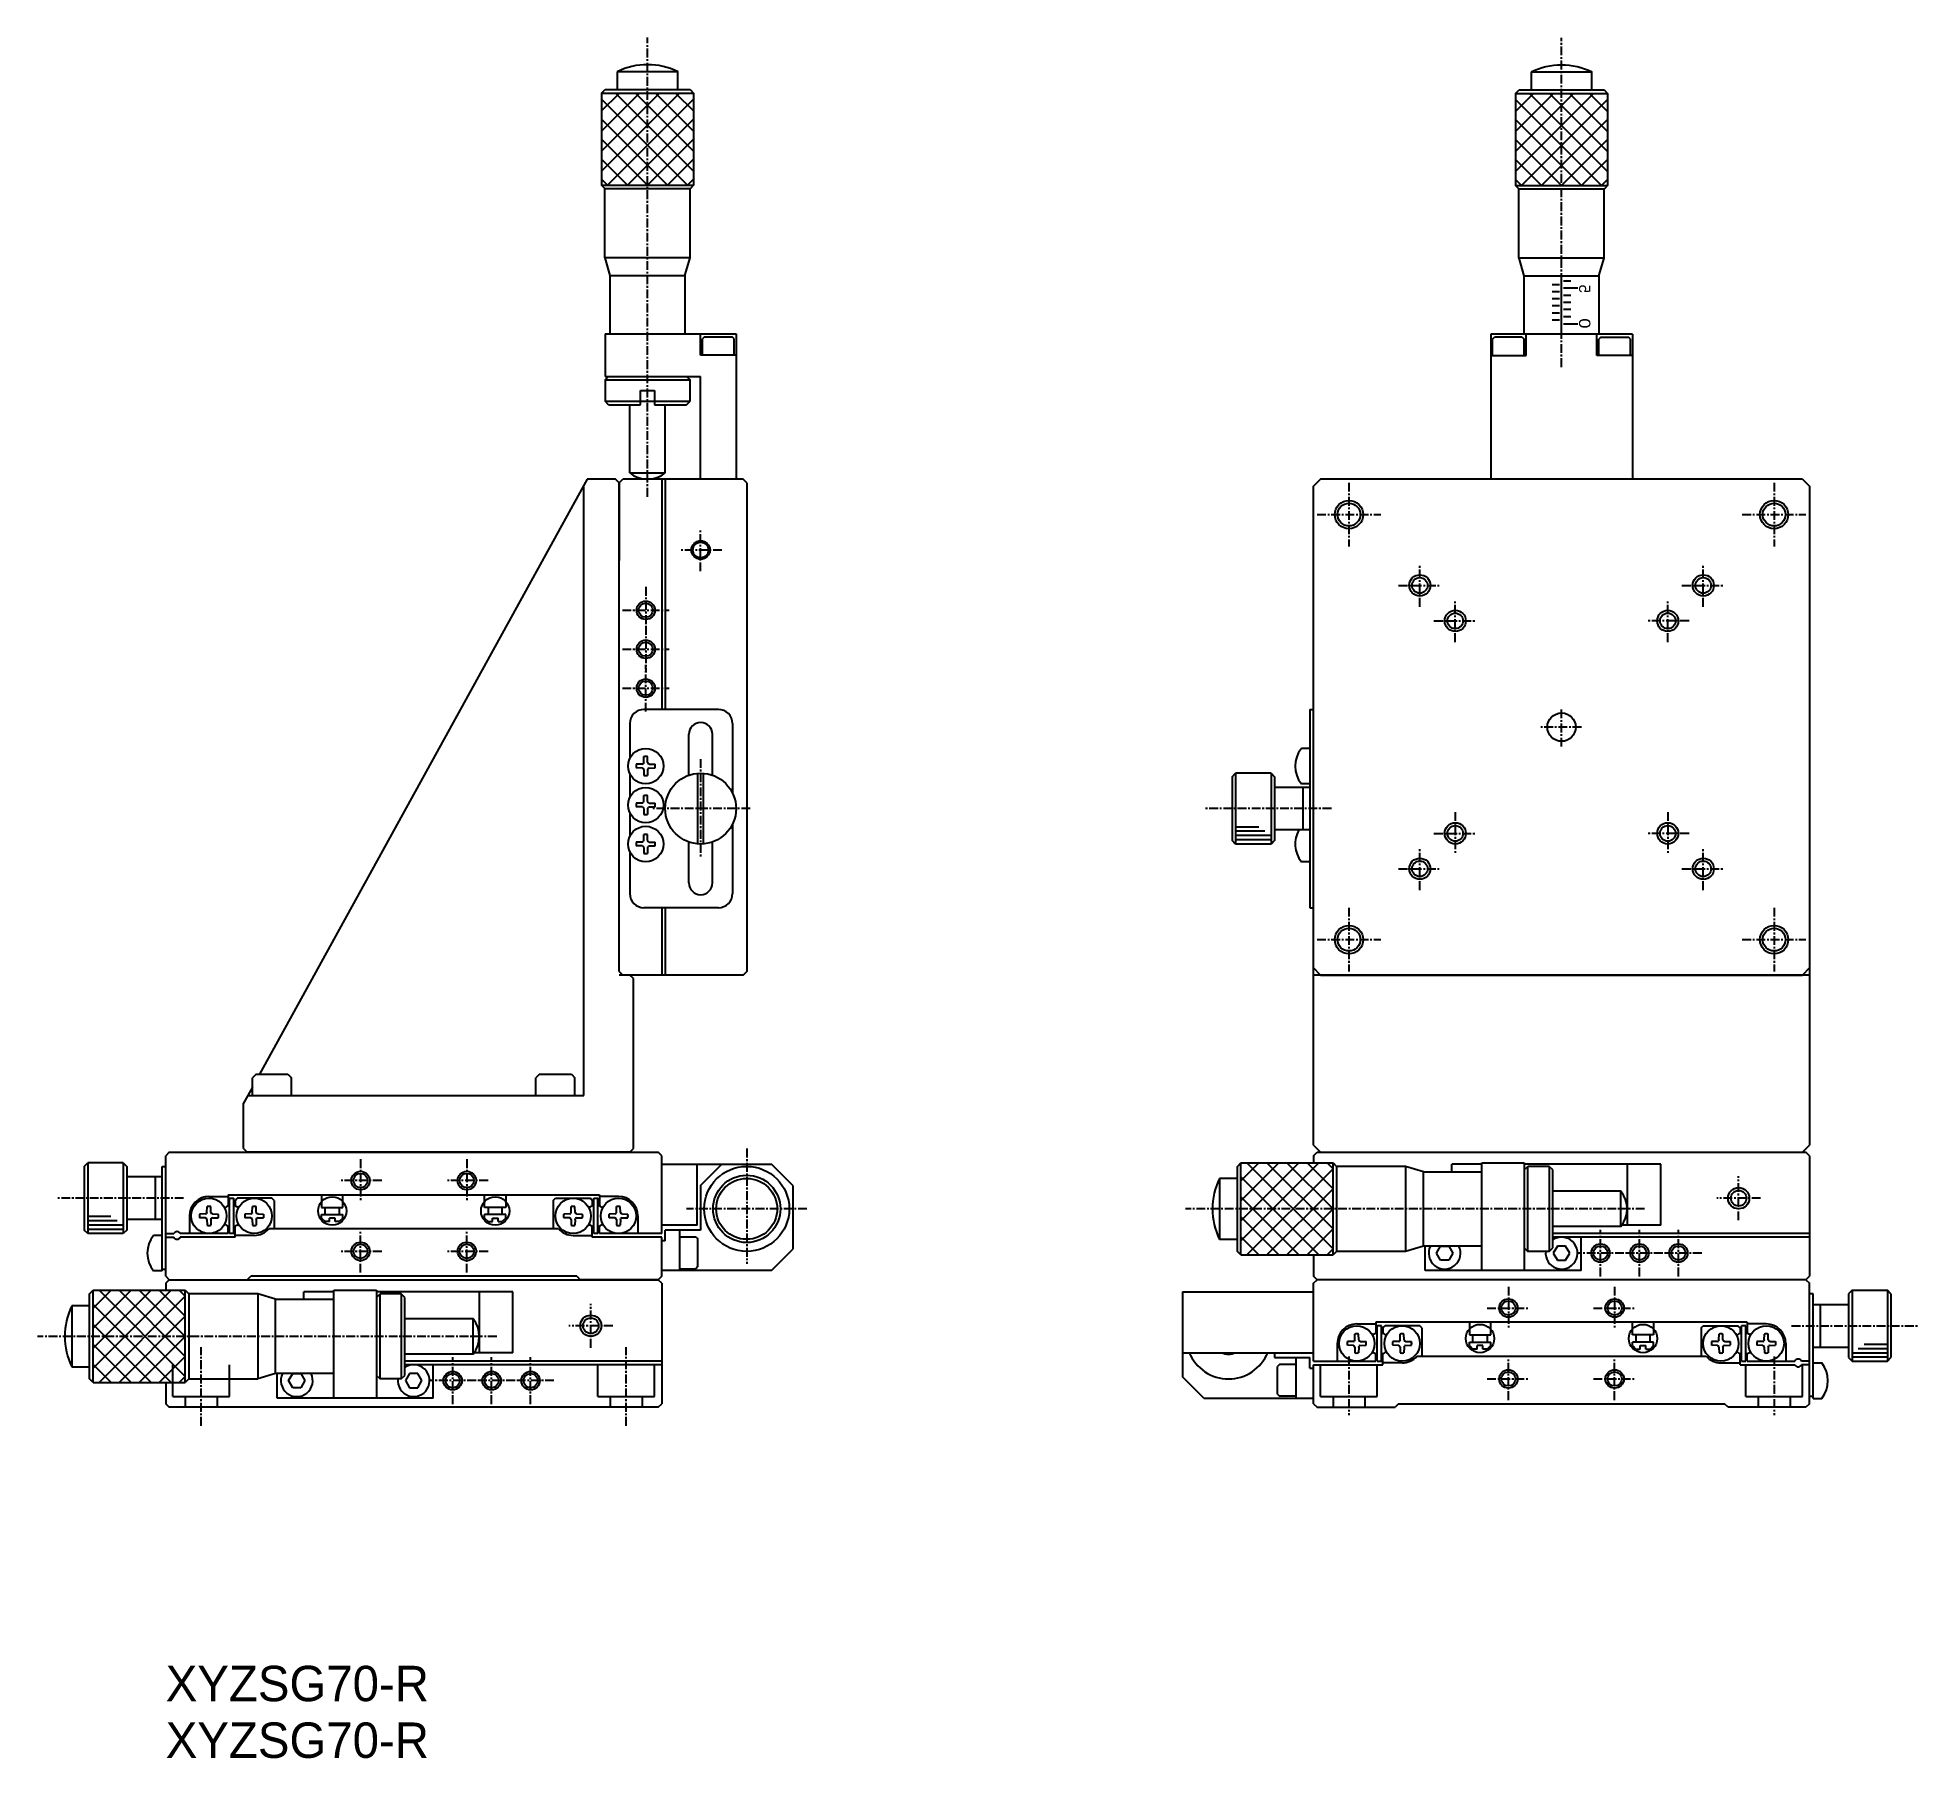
# Model space of a CAD drawing. Extents: x -56 to 209, y 33 to 276.
import ezdxf

# ---------------------------------------------------------------- set-up
doc = ezdxf.new("R2010")
doc.units = 0
doc.linetypes.add('CENTER', pattern=[2, 1.25, -0.25, 0.25, -0.25])
doc.layers.get('0').update_dxf_attribs({"linetype": 'CONTINUOUS'})
doc.layers.add('CENTER', color=1, linetype='CENTER')

msp = doc.modelspace()

# ---------------------------------------------------------------- linework, layer by layer
at = {"color": 7, "linetype": 'CONTINUOUS'}
for p, q in [((25.74, 271.38), (25.74, 268.88)), ((34.34, 268.88), (34.34, 271.38)), ((154.74, 271.33), (154.74, 268.83)), ((163.34, 268.83), (163.34, 271.33)), ((23.54, 268.38), (24.04, 268.88)), ((23.54, 268.38), (23.54, 255.38)), ((24.04, 268.88), (36.04, 268.88)), ((36.04, 268.88), (36.54, 268.38)), ((36.54, 268.38), (36.54, 255.38)), ((152.54, 268.33), (153.04, 268.83)), ((152.54, 268.33), (152.54, 255.33)), ((153.04, 268.83), (165.04, 268.83)), ((165.04, 268.83), (165.54, 268.33)), ((165.54, 268.33), (165.54, 255.33)), ((24.04, 254.88), (23.54, 255.38)), ((24, 245.13), (24, 254.88)), ((36.04, 254.88), (24.04, 254.88)), ((36.54, 255.38), (36.04, 254.88)), ((36.04, 245.13), (36.04, 254.88)), ((153.04, 254.83), (152.54, 255.33)), ((153, 245.08), (153, 254.83)), ((165.04, 254.83), (153.04, 254.83)), ((165.54, 255.33), (165.04, 254.83)), ((165.04, 245.08), (165.04, 254.83)), ((24.79, 242.63), (24.04, 245.13)), ((36.04, 245.13), (24.04, 245.13)), ((35.29, 242.63), (36.04, 245.13)), ((153.79, 242.58), (153.04, 245.08)), ((165.04, 245.08), (153.04, 245.08)), ((164.29, 242.58), (165.04, 245.08)), ((24.79, 234.38), (24.79, 242.63)), ((24.79, 242.63), (35.29, 242.63)), ((35.29, 242.63), (35.29, 234.38)), ((153.79, 234.33), (153.79, 242.58)), ((153.79, 242.58), (164.29, 242.58)), ((164.29, 242.58), (164.29, 234.33)), ((24.04, 234.38), (42.54, 234.38)), ((24.04, 234.38), (24.04, 228.38)), ((37.54, 231.38), (37.54, 234.38)), ((38.09, 233.98), (37.79, 233.68)), ((37.79, 231.38), (37.79, 233.68)), ((38.09, 233.98), (41.99, 233.98)), ((42.29, 233.68), (41.99, 233.98)), ((42.29, 231.38), (42.29, 233.68)), ((42.54, 234.38), (42.54, 213.88)), ((149.04, 234.33), (149.04, 213.83)), ((169.04, 234.33), (149.04, 234.33)), ((149.29, 233.63), (149.59, 233.93)), ((149.29, 231.33), (149.29, 233.63)), ((153.49, 233.93), (149.59, 233.93)), ((153.49, 233.93), (153.79, 233.63)), ((153.79, 231.33), (153.79, 233.63)), ((154.04, 231.33), (154.04, 234.33)), ((164.04, 231.33), (164.04, 234.33)), ((164.59, 233.93), (164.29, 233.63)), ((164.29, 231.33), (164.29, 233.63)), ((164.59, 233.93), (168.49, 233.93)), ((168.79, 233.63), (168.49, 233.93)), ((168.79, 231.33), (168.79, 233.63)), ((169.04, 234.33), (169.04, 213.83)), ((42.54, 231.38), (37.54, 231.38)), ((149.04, 231.33), (154.04, 231.33)), ((169.04, 231.33), (164.04, 231.33)), ((24.04, 228.38), (37.54, 228.38)), ((24.04, 227.88), (24.54, 228.38)), ((35.54, 228.38), (36.04, 227.88)), ((37.54, 213.88), (37.54, 228.38)), ((24.04, 227.88), (24.04, 224.88)), ((29.04, 226.38), (31.04, 226.38)), ((29.04, 224.38), (29.04, 226.38)), ((31.04, 226.38), (31.04, 224.38)), ((36.04, 224.88), (36.04, 227.88)), ((24.54, 224.38), (24.04, 224.88)), ((24.54, 224.38), (29.04, 224.38)), ((27.54, 214.76), (27.54, 224.38)), ((29.04, 224.88), (31.04, 224.88)), ((31.04, 224.38), (35.54, 224.38)), ((32.54, 214.76), (32.54, 224.38)), ((35.54, 224.38), (36.04, 224.88)), ((21.54, 213.88), (-24.71, 129.88)), ((21.04, 126.88), (21.04, 212.79)), ((25.54, 213.88), (21.54, 213.88)), ((26.04, 213.38), (25.54, 213.88)), ((26.04, 213.38), (26.54, 213.88)), ((26.04, 213.38), (26.54, 213.88)), ((26.04, 144.38), (26.04, 213.38)), ((26.04, 213.38), (26.04, 202.38)), ((43.54, 213.88), (26.54, 213.88)), ((32.04, 213.88), (32.04, 181.38)), ((32.54, 213.88), (32.54, 181.38)), ((44.04, 213.38), (43.54, 213.88)), ((44.04, 213.38), (44.04, 144.38)), ((125.04, 213.88), (124.04, 212.88)), ((124.04, 212.88), (125.04, 213.88)), ((124.04, 119.88), (124.04, 212.88)), ((193.04, 213.88), (125.04, 213.88)), ((193.04, 213.88), (125.04, 213.88)), ((193.04, 213.88), (194.04, 212.88)), ((193.04, 213.88), (194.04, 212.88)), ((194.04, 212.88), (194.04, 144.88)), ((194.04, 212.88), (194.04, 119.88)), ((40.04, 181.38), (29.54, 181.38)), ((123.54, 181.38), (124.04, 181.38)), ((123.54, 181.38), (123.54, 153.38)), ((27.54, 179.38), (27.54, 174.47)), ((35.89, 172.03), (35.89, 177.88)), ((39.19, 172.17), (39.19, 177.88)), ((42.04, 179.38), (42.04, 169.56)), ((123.54, 175.88), (122.32, 175.88)), ((29.31, 173.66), (28.46, 173.64)), ((29.31, 173.11), (28.46, 173.12)), ((29.31, 173.66), (29.44, 173.72)), ((29.31, 173.11), (29.44, 173.05)), ((29.51, 173.88), (29.44, 173.72)), ((29.51, 172.88), (29.44, 173.05)), ((29.51, 173.88), (29.53, 174.71)), ((29.51, 172.88), (29.53, 172.06)), ((30.06, 173.88), (30.05, 174.71)), ((30.06, 172.88), (30.05, 172.06)), ((30.06, 173.88), (30.14, 173.72)), ((30.06, 172.88), (30.14, 173.05)), ((30.27, 173.66), (30.14, 173.72)), ((30.27, 173.11), (30.14, 173.05)), ((30.27, 173.66), (31.11, 173.64)), ((30.27, 173.11), (31.11, 173.12)), ((27.54, 172.29), (27.54, 168.97)), ((37.14, 162.4), (37.14, 172.37)), ((37.94, 162.4), (37.94, 172.37)), ((112.54, 171.88), (113.04, 172.38)), ((112.54, 171.88), (112.54, 162.88)), ((118.04, 172.38), (113.04, 172.38)), ((118.04, 172.38), (118.54, 171.88)), ((118.54, 171.88), (118.54, 162.88)), ((123.54, 170.38), (118.54, 170.38)), ((123.54, 170.88), (122.32, 170.88)), ((122.54, 170.38), (122.54, 164.38)), ((29.31, 168.16), (28.46, 168.14)), ((29.31, 167.61), (28.46, 167.62)), ((29.31, 168.16), (29.44, 168.22)), ((29.31, 167.61), (29.44, 167.55)), ((29.51, 168.38), (29.44, 168.22)), ((29.51, 167.38), (29.44, 167.55)), ((29.51, 168.38), (29.53, 169.21)), ((29.51, 167.38), (29.53, 166.56)), ((30.06, 168.38), (30.05, 169.21)), ((30.06, 167.38), (30.05, 166.56)), ((30.06, 168.38), (30.14, 168.22)), ((30.06, 167.38), (30.14, 167.55)), ((30.27, 168.16), (30.14, 168.22)), ((30.27, 167.61), (30.14, 167.55)), ((30.27, 168.16), (31.11, 168.14)), ((30.27, 167.61), (31.11, 167.62)), ((27.54, 166.79), (27.54, 163.47)), ((42.04, 165.2), (42.04, 155.38)), ((29.31, 162.66), (28.46, 162.64)), ((29.31, 162.11), (28.46, 162.12)), ((29.31, 162.66), (29.44, 162.72)), ((29.31, 162.11), (29.44, 162.05)), ((29.51, 162.88), (29.44, 162.72)), ((29.51, 161.88), (29.44, 162.05)), ((29.51, 162.88), (29.53, 163.71)), ((30.06, 162.88), (30.05, 163.71)), ((30.06, 162.88), (30.14, 162.72)), ((30.06, 161.88), (30.14, 162.05)), ((30.27, 162.66), (30.14, 162.72)), ((30.27, 162.11), (30.14, 162.05)), ((30.27, 162.66), (31.11, 162.64)), ((30.27, 162.11), (31.11, 162.12)), ((35.89, 156.88), (35.89, 162.74)), ((39.19, 156.88), (39.19, 162.6)), ((113.04, 162.38), (112.54, 162.88)), ((118.04, 162.38), (113.04, 162.38)), ((118.54, 162.88), (118.04, 162.38)), ((123.54, 164.38), (118.54, 164.38)), ((27.54, 161.29), (27.54, 155.38)), ((29.51, 161.88), (29.53, 161.06)), ((30.06, 161.88), (30.05, 161.06)), ((123.54, 159.88), (122.32, 159.88)), ((40.04, 153.38), (29.54, 153.38)), ((32.04, 153.38), (32.04, 143.88)), ((32.54, 153.38), (32.54, 143.88)), ((123.54, 153.38), (124.04, 153.38)), ((26.04, 144.38), (26.54, 143.88)), ((26.04, 144.38), (26.54, 143.88)), ((27.54, 143.88), (26.04, 143.88)), ((43.54, 143.88), (26.54, 143.88)), ((43.54, 143.88), (26.54, 143.88)), ((28.04, 143.38), (27.54, 143.88)), ((28.04, 119.38), (28.04, 143.38)), ((43.54, 143.88), (44.04, 144.38)), ((44.04, 144.38), (43.54, 143.88)), ((125.04, 143.88), (124.04, 144.88)), ((194.04, 143.88), (124.04, 143.88)), ((125.04, 143.88), (193.04, 143.88)), ((194.04, 144.88), (193.04, 143.88)), ((-25.71, 128.06), (-26.96, 125.79)), ((-25.21, 129.88), (-25.71, 129.38)), ((-25.71, 126.88), (-25.71, 129.38)), ((-25.21, 129.88), (-20.71, 129.88)), ((-20.71, 129.88), (-20.21, 129.38)), ((-20.21, 126.88), (-20.21, 129.38)), ((14.79, 129.88), (14.29, 129.38)), ((14.29, 126.88), (14.29, 129.38)), ((14.79, 129.88), (19.29, 129.88)), ((19.29, 129.88), (19.79, 129.38)), ((19.79, 126.88), (19.79, 129.38)), ((-26.96, 119.38), (-26.96, 125.79)), ((-26.36, 126.88), (21.04, 126.88)), ((124.04, 119.88), (125.04, 118.88)), ((193.04, 118.88), (194.04, 119.88)), ((-49.46, 116.88), (-48.96, 117.38)), ((-49.46, 116.88), (-49.46, 107.88)), ((-43.96, 117.38), (-48.96, 117.38)), ((-43.96, 117.38), (-43.46, 116.88)), ((-43.46, 116.88), (-43.46, 107.88)), ((-38.46, 116.88), (-37.96, 116.88)), ((-38.46, 102.13), (-38.46, 116.88)), ((-37.46, 118.88), (-37.96, 118.38)), ((-37.96, 101.38), (-37.96, 118.38)), ((-37.46, 118.88), (31.54, 118.88)), ((-26.96, 119.38), (-26.46, 118.88)), ((27.54, 118.88), (-26.46, 118.88)), ((27.54, 118.88), (28.04, 119.38)), ((32.04, 118.38), (31.54, 118.88)), ((32.04, 107.38), (32.04, 118.38)), ((32.04, 107.38), (32.04, 118.38)), ((32.04, 117.18), (47.54, 117.18)), ((37.04, 108.58), (37.04, 117.18)), ((37.54, 114.18), (40.54, 117.18)), ((50.54, 114.18), (47.54, 117.18)), ((113.29, 116.88), (113.79, 117.38)), ((113.29, 104.88), (113.29, 116.88)), ((113.79, 117.38), (126.79, 117.38)), ((124.04, 118.38), (124.54, 118.88)), ((124.04, 118.38), (124.04, 117.38)), ((124.54, 118.88), (193.54, 118.88)), ((126.79, 117.38), (127.29, 116.88)), ((127.29, 116.88), (127.29, 104.88)), ((137.04, 116.88), (127.29, 116.88)), ((139.54, 116.13), (137.04, 116.88)), ((137.04, 116.88), (137.04, 104.88)), ((143.54, 116.13), (143.54, 117.18)), ((147.79, 117.18), (143.54, 117.18)), ((147.79, 102.18), (147.79, 117.38)), ((147.79, 117.38), (153.79, 117.38)), ((153.79, 117.38), (153.79, 102.18)), ((173.04, 117.18), (153.79, 117.18)), ((153.79, 116.38), (154.29, 116.88)), ((157.29, 116.88), (154.29, 116.88)), ((157.79, 116.38), (157.29, 116.88)), ((168.29, 117.18), (168.29, 108.58)), ((173.04, 108.58), (173.04, 117.18)), ((194.04, 118.38), (193.54, 118.88)), ((194.04, 118.38), (194.04, 101.38)), ((-38.46, 115.38), (-43.46, 115.38)), ((-39.46, 115.38), (-39.46, 109.38)), ((-12.96, 114.88), (-12.96, 114.88)), ((7.04, 114.88), (7.04, 114.88)), ((37.54, 114.18), (37.54, 107.88)), ((50.54, 114.18), (50.54, 105.18)), ((113.29, 115.18), (110.79, 115.18)), ((139.54, 105.63), (139.54, 116.13)), ((139.54, 116.13), (147.79, 116.13)), ((157.79, 105.38), (157.79, 116.38)), ((-31.86, 112.63), (-29.16, 112.63)), ((-29.16, 112.88), (-29.16, 111.3)), ((-29.16, 112.88), (-2.96, 112.88)), ((-28.96, 112.38), (-28.36, 112.38)), ((-28.96, 107.38), (-28.96, 112.38)), ((-28.36, 107.38), (-28.36, 112.38)), ((-28.16, 112.08), (-27.86, 112.38)), ((-28.16, 112.08), (-28.16, 111.3)), ((-22.96, 112.38), (-27.86, 112.38)), ((-22.66, 112.08), (-22.96, 112.38)), ((-22.66, 112.08), (-22.66, 108.08)), ((-15.96, 112.88), (-15.96, 111.08)), ((-12.96, 111.08), (-12.96, 112.88)), ((-2.96, 112.88), (23.24, 112.88)), ((7.04, 111.08), (7.04, 112.88)), ((10.04, 112.88), (10.04, 111.08)), ((16.74, 112.08), (17.04, 112.38)), ((16.74, 112.08), (16.74, 108.08)), ((17.04, 112.38), (21.94, 112.38)), ((22.24, 112.08), (21.94, 112.38)), ((22.24, 112.08), (22.24, 111.3)), ((22.44, 112.38), (23.04, 112.38)), ((22.44, 107.38), (22.44, 112.38)), ((23.04, 107.38), (23.04, 112.38)), ((23.24, 112.88), (23.24, 111.3)), ((25.94, 112.63), (23.24, 112.63)), ((167.41, 113.38), (157.79, 113.38)), ((-38.46, 109.38), (-43.46, 109.38)), ((-34.61, 109.88), (-34.61, 107.38)), ((-32.34, 110.16), (-33.19, 110.14)), ((-32.34, 109.61), (-33.19, 109.62)), ((-32.34, 110.16), (-32.21, 110.22)), ((-32.34, 109.61), (-32.21, 109.55)), ((-32.14, 110.38), (-32.21, 110.22)), ((-32.14, 109.38), (-32.21, 109.55)), ((-32.14, 110.38), (-32.12, 111.21)), ((-32.14, 109.38), (-32.12, 108.56)), ((-31.59, 110.38), (-31.6, 111.21)), ((-31.59, 109.38), (-31.6, 108.56)), ((-31.59, 110.38), (-31.51, 110.22)), ((-31.59, 109.38), (-31.51, 109.55)), ((-31.38, 110.16), (-31.51, 110.22)), ((-31.38, 109.61), (-31.51, 109.55)), ((-31.38, 110.16), (-30.54, 110.14)), ((-31.38, 109.61), (-30.54, 109.62)), ((-25.94, 110.16), (-26.79, 110.14)), ((-25.94, 109.61), (-26.79, 109.62)), ((-25.94, 110.16), (-25.81, 110.22)), ((-25.94, 109.61), (-25.81, 109.55)), ((-25.74, 110.38), (-25.81, 110.22)), ((-25.74, 109.38), (-25.81, 109.55)), ((-25.74, 110.38), (-25.72, 111.21)), ((-25.74, 109.38), (-25.72, 108.56)), ((-25.19, 110.38), (-25.2, 111.21)), ((-25.19, 109.38), (-25.2, 108.56)), ((-25.19, 110.38), (-25.11, 110.22)), ((-25.19, 109.38), (-25.11, 109.55)), ((-24.98, 110.16), (-25.11, 110.22)), ((-24.98, 109.61), (-25.11, 109.55)), ((-24.98, 110.16), (-24.14, 110.14)), ((-24.98, 109.61), (-24.14, 109.62)), ((-15.96, 111.08), (-12.96, 111.08)), ((-15.96, 110.08), (-12.96, 110.08)), ((-15.96, 109.58), (-15.96, 110.08)), ((-15.96, 109.58), (-15.46, 109.08)), ((-15.46, 110.08), (-15.46, 111.08)), ((-14.86, 109.08), (-15.46, 109.08)), ((-14.86, 109.08), (-14.86, 109.58)), ((-14.06, 109.58), (-14.86, 109.58)), ((-14.06, 109.08), (-14.06, 109.58)), ((-13.46, 109.08), (-14.06, 109.08)), ((-13.46, 111.08), (-13.46, 110.08)), ((-12.96, 109.58), (-13.46, 109.08)), ((-12.96, 109.58), (-12.96, 110.08)), ((10.04, 111.08), (7.04, 111.08)), ((7.04, 109.58), (7.04, 110.08)), ((10.04, 110.08), (7.04, 110.08)), ((7.04, 109.58), (7.54, 109.08)), ((7.54, 111.08), (7.54, 110.08)), ((7.54, 109.08), (8.14, 109.08)), ((8.14, 109.58), (8.94, 109.58)), ((8.14, 109.08), (8.14, 109.58)), ((8.94, 109.08), (8.94, 109.58)), ((8.94, 109.08), (9.54, 109.08)), ((9.54, 110.08), (9.54, 111.08)), ((10.04, 109.58), (9.54, 109.08)), ((10.04, 109.58), (10.04, 110.08)), ((19.06, 110.16), (18.21, 110.14)), ((19.06, 109.61), (18.21, 109.62)), ((19.06, 110.16), (19.19, 110.22)), ((19.06, 109.61), (19.19, 109.55)), ((19.26, 110.38), (19.19, 110.22)), ((19.26, 109.38), (19.19, 109.55)), ((19.26, 110.38), (19.28, 111.21)), ((19.26, 109.38), (19.28, 108.56)), ((19.81, 110.38), (19.8, 111.21)), ((19.81, 109.38), (19.8, 108.56)), ((19.81, 110.38), (19.89, 110.22)), ((19.81, 109.38), (19.89, 109.55)), ((20.02, 110.16), (19.89, 110.22)), ((20.02, 109.61), (19.89, 109.55)), ((20.02, 110.16), (20.86, 110.14)), ((20.02, 109.61), (20.86, 109.62)), ((25.46, 110.16), (24.61, 110.14)), ((25.46, 109.61), (24.61, 109.62)), ((25.46, 110.16), (25.59, 110.22)), ((25.46, 109.61), (25.59, 109.55)), ((25.66, 110.38), (25.59, 110.22)), ((25.66, 109.38), (25.59, 109.55)), ((25.66, 110.38), (25.68, 111.21)), ((25.66, 109.38), (25.68, 108.56)), ((26.21, 110.38), (26.2, 111.21)), ((26.21, 109.38), (26.2, 108.56)), ((26.21, 110.38), (26.29, 110.22)), ((26.21, 109.38), (26.29, 109.55)), ((26.42, 110.16), (26.29, 110.22)), ((26.42, 109.61), (26.29, 109.55)), ((26.42, 110.16), (27.26, 110.14)), ((26.42, 109.61), (27.26, 109.62)), ((28.69, 109.88), (28.69, 107.38)), ((-48.96, 107.38), (-49.46, 107.88)), ((-43.96, 107.38), (-48.96, 107.38)), ((-43.46, 107.88), (-43.96, 107.38)), ((-38.46, 107.13), (-39.68, 107.13)), ((-37.96, 107.38), (-36.82, 107.38)), ((-37.96, 106.88), (-36.82, 106.88)), ((-29.16, 107.38), (-35.9, 107.38)), ((-28.16, 106.88), (-35.9, 106.88)), ((-29.16, 107.38), (-29.16, 108.47)), ((-28.36, 107.38), (-28.96, 107.38)), ((-28.16, 106.88), (-28.16, 108.47)), ((-25.46, 107.13), (-28.16, 107.13)), ((-2.96, 108.08), (-23.38, 108.08)), ((17.46, 108.08), (-2.96, 108.08)), ((19.54, 107.13), (22.24, 107.13)), ((22.24, 106.88), (22.24, 108.47)), ((32.04, 106.88), (22.24, 106.88)), ((23.04, 107.38), (22.44, 107.38)), ((23.24, 107.38), (23.24, 108.47)), ((32.04, 107.38), (23.24, 107.38)), ((37.04, 108.58), (32.04, 108.58)), ((32.04, 101.38), (32.04, 106.88)), ((32.54, 106.38), (32.04, 106.38)), ((32.54, 106.38), (32.54, 107.88)), ((37.54, 107.88), (32.54, 107.88)), ((34.54, 107.88), (34.54, 102.18)), ((34.54, 106.93), (36.84, 106.93)), ((36.84, 106.93), (37.14, 106.63)), ((37.14, 102.73), (37.14, 106.63)), ((110.79, 106.58), (113.29, 106.58)), ((167.41, 108.38), (157.79, 108.38)), ((194.04, 107.38), (157.79, 107.38)), ((194.04, 106.88), (157.79, 106.88)), ((161.79, 102.18), (161.79, 106.88)), ((173.04, 108.58), (167.56, 108.58)), ((47.54, 102.18), (50.54, 105.18)), ((113.79, 104.38), (113.29, 104.88)), ((113.79, 104.38), (126.79, 104.38)), ((124.04, 104.38), (124.04, 101.38)), ((127.29, 104.88), (126.79, 104.38)), ((137.04, 104.85), (127.29, 104.85)), ((139.54, 105.63), (137.04, 104.88)), ((147.79, 105.63), (139.54, 105.63)), ((139.79, 102.18), (139.79, 105.63)), ((141.38, 104.63), (141.96, 105.63)), ((141.96, 103.63), (141.38, 104.63)), ((141.96, 105.63), (143.12, 105.63)), ((143.12, 103.63), (141.96, 103.63)), ((143.12, 105.63), (143.69, 104.63)), ((143.69, 104.63), (143.12, 103.63)), ((153.79, 105.38), (154.29, 104.88)), ((157.29, 104.88), (154.29, 104.88)), ((157.29, 104.88), (157.79, 105.38)), ((158.46, 105.63), (157.88, 104.63)), ((157.88, 104.63), (158.46, 103.63)), ((159.62, 105.63), (158.46, 105.63)), ((158.46, 103.63), (159.62, 103.63)), ((160.19, 104.63), (159.62, 105.63)), ((159.62, 103.63), (160.19, 104.63)), ((-38.46, 102.13), (-39.68, 102.13)), ((-38.46, 102.38), (-37.96, 102.38)), ((-37.96, 101.38), (-37.46, 100.88)), ((-37.96, 100.38), (-37.46, 100.88)), ((-37.46, 100.88), (31.54, 100.88)), ((-37.46, 100.88), (-26.46, 100.88)), ((-26.46, 100.88), (-25.96, 101.38)), ((20.04, 101.38), (-25.96, 101.38)), ((20.04, 101.38), (20.54, 100.88)), ((31.54, 100.88), (20.54, 100.88)), ((32.04, 101.38), (31.54, 100.88)), ((32.04, 100.38), (31.54, 100.88)), ((47.54, 102.18), (32.04, 102.18)), ((34.54, 102.43), (36.84, 102.43)), ((37.14, 102.73), (36.84, 102.43)), ((124.04, 101.38), (124.54, 100.88)), ((124.54, 100.88), (124.04, 101.38)), ((124.54, 100.88), (124.04, 101.38)), ((124.54, 100.88), (124.04, 101.38)), ((124.04, 100.38), (124.54, 100.88)), ((193.54, 100.88), (124.54, 100.88)), ((193.54, 100.88), (124.54, 100.88)), ((161.79, 102.18), (139.79, 102.18)), ((193.54, 100.88), (194.04, 101.38)), ((193.54, 100.88), (194.04, 101.38)), ((193.54, 100.88), (194.04, 100.38)), ((-48.71, 98.88), (-48.21, 99.38)), ((-48.71, 86.88), (-48.71, 98.88)), ((-48.21, 99.38), (-35.21, 99.38)), ((-37.96, 100.38), (-37.96, 99.38)), ((-35.21, 99.38), (-34.71, 98.88)), ((-34.71, 98.88), (-34.71, 86.88)), ((-24.96, 98.88), (-34.71, 98.88)), ((-22.46, 98.13), (-24.96, 98.88)), ((-24.96, 98.88), (-24.96, 86.88)), ((-18.46, 98.13), (-18.46, 99.18)), ((-14.21, 99.18), (-18.46, 99.18)), ((-14.21, 84.18), (-14.21, 99.38)), ((-14.21, 99.38), (-8.21, 99.38)), ((-8.21, 99.38), (-8.21, 84.18)), ((11.04, 99.18), (-8.21, 99.18)), ((-8.21, 98.38), (-7.71, 98.88)), ((-4.71, 98.88), (-7.71, 98.88)), ((-4.21, 98.38), (-4.71, 98.88)), ((-4.21, 87.38), (-4.21, 98.38)), ((6.29, 99.18), (6.29, 90.58)), ((11.04, 90.58), (11.04, 99.18)), ((32.04, 100.38), (32.04, 83.38)), ((105.54, 99.18), (124.04, 99.18)), ((105.54, 99.18), (105.54, 87.18)), ((124.04, 89.38), (124.04, 100.38)), ((194.04, 83.38), (194.04, 100.38)), ((194.54, 98.88), (194.04, 98.88)), ((194.54, 84.13), (194.54, 98.88)), ((200.04, 99.38), (199.54, 98.88)), ((199.54, 98.88), (199.54, 89.88)), ((200.04, 99.38), (205.04, 99.38)), ((205.54, 98.88), (205.04, 99.38)), ((205.54, 98.88), (205.54, 89.88)), ((-48.71, 97.18), (-51.21, 97.18)), ((-22.46, 87.63), (-22.46, 98.13)), ((-22.46, 98.13), (-14.21, 98.13)), ((149.04, 96.88), (149.04, 96.88)), ((169.04, 96.88), (169.04, 96.88)), ((194.54, 97.38), (199.54, 97.38)), ((195.54, 97.38), (195.54, 91.38)), ((5.41, 95.38), (-4.21, 95.38)), ((129.86, 92.38), (129.88, 93.21)), ((130.14, 94.63), (132.84, 94.63)), ((130.41, 92.38), (130.4, 93.21)), ((159.04, 94.88), (132.84, 94.88)), ((132.84, 94.88), (132.84, 93.3)), ((133.64, 94.38), (133.04, 94.38)), ((133.04, 89.38), (133.04, 94.38)), ((133.64, 89.38), (133.64, 94.38)), ((133.84, 94.08), (134.14, 94.38)), ((133.84, 94.08), (133.84, 93.3)), ((139.04, 94.38), (134.14, 94.38)), ((136.26, 92.38), (136.28, 93.21)), ((136.81, 92.38), (136.8, 93.21)), ((139.34, 94.08), (139.04, 94.38)), ((139.34, 94.08), (139.34, 90.08)), ((146.04, 94.88), (146.04, 93.08)), ((146.04, 93.08), (149.04, 93.08)), ((146.54, 92.08), (146.54, 93.08)), ((148.54, 93.08), (148.54, 92.08)), ((149.04, 93.08), (149.04, 94.88)), ((185.24, 94.88), (159.04, 94.88)), ((169.04, 93.08), (169.04, 94.88)), ((172.04, 93.08), (169.04, 93.08)), ((169.54, 93.08), (169.54, 92.08)), ((171.54, 92.08), (171.54, 93.08)), ((172.04, 94.88), (172.04, 93.08)), ((178.74, 94.08), (179.04, 94.38)), ((178.74, 94.08), (178.74, 90.08)), ((179.04, 94.38), (183.94, 94.38)), ((181.26, 92.38), (181.28, 93.21)), ((181.81, 92.38), (181.8, 93.21)), ((184.24, 94.08), (183.94, 94.38)), ((184.24, 94.08), (184.24, 93.3)), ((185.04, 94.38), (184.44, 94.38)), ((184.44, 89.38), (184.44, 94.38)), ((185.04, 89.38), (185.04, 94.38)), ((185.24, 94.88), (185.24, 93.3)), ((187.94, 94.63), (185.24, 94.63)), ((187.66, 92.38), (187.68, 93.21)), ((188.21, 92.38), (188.2, 93.21)), ((5.41, 90.38), (-4.21, 90.38)), ((11.04, 90.58), (5.56, 90.58)), ((105.54, 90.58), (124.04, 90.58)), ((118.54, 90.58), (118.54, 89.88)), ((127.39, 91.88), (127.39, 89.38)), ((129.66, 92.16), (128.81, 92.14)), ((129.66, 91.61), (128.81, 91.62)), ((129.66, 92.16), (129.79, 92.22)), ((129.66, 91.61), (129.79, 91.55)), ((129.86, 92.38), (129.79, 92.22)), ((129.86, 91.38), (129.79, 91.55)), ((129.86, 91.38), (129.88, 90.56)), ((130.41, 91.38), (130.4, 90.56)), ((130.41, 92.38), (130.49, 92.22)), ((130.41, 91.38), (130.49, 91.55)), ((130.62, 92.16), (130.49, 92.22)), ((130.62, 91.61), (130.49, 91.55)), ((130.62, 92.16), (131.46, 92.14)), ((130.62, 91.61), (131.46, 91.62)), ((132.84, 89.38), (132.84, 90.47)), ((133.84, 88.88), (133.84, 90.47)), ((136.06, 92.16), (135.21, 92.14)), ((136.06, 91.61), (135.21, 91.62)), ((136.06, 92.16), (136.19, 92.22)), ((136.06, 91.61), (136.19, 91.55)), ((136.26, 92.38), (136.19, 92.22)), ((136.26, 91.38), (136.19, 91.55)), ((136.26, 91.38), (136.28, 90.56)), ((136.81, 91.38), (136.8, 90.56)), ((136.81, 92.38), (136.89, 92.22)), ((136.81, 91.38), (136.89, 91.55)), ((137.02, 92.16), (136.89, 92.22)), ((137.02, 91.61), (136.89, 91.55)), ((137.02, 92.16), (137.86, 92.14)), ((137.02, 91.61), (137.86, 91.62)), ((146.04, 91.58), (146.04, 92.08)), ((146.04, 92.08), (149.04, 92.08)), ((146.04, 91.58), (146.54, 91.08)), ((147.14, 91.08), (146.54, 91.08)), ((147.94, 91.58), (147.14, 91.58)), ((147.14, 91.08), (147.14, 91.58)), ((147.94, 91.08), (147.94, 91.58)), ((148.54, 91.08), (147.94, 91.08)), ((149.04, 91.58), (148.54, 91.08)), ((149.04, 91.58), (149.04, 92.08)), ((169.04, 91.58), (169.04, 92.08)), ((172.04, 92.08), (169.04, 92.08)), ((169.04, 91.58), (169.54, 91.08)), ((169.54, 91.08), (170.14, 91.08)), ((170.14, 91.08), (170.14, 91.58)), ((170.14, 91.58), (170.94, 91.58)), ((170.94, 91.08), (170.94, 91.58)), ((170.94, 91.08), (171.54, 91.08)), ((172.04, 91.58), (171.54, 91.08)), ((172.04, 91.58), (172.04, 92.08)), ((181.06, 92.16), (180.21, 92.14)), ((181.06, 91.61), (180.21, 91.62)), ((181.06, 92.16), (181.19, 92.22)), ((181.06, 91.61), (181.19, 91.55)), ((181.26, 92.38), (181.19, 92.22)), ((181.26, 91.38), (181.19, 91.55)), ((181.26, 91.38), (181.28, 90.56)), ((181.81, 91.38), (181.8, 90.56)), ((181.81, 92.38), (181.89, 92.22)), ((181.81, 91.38), (181.89, 91.55)), ((182.02, 92.16), (181.89, 92.22)), ((182.02, 91.61), (181.89, 91.55)), ((182.02, 92.16), (182.86, 92.14)), ((182.02, 91.61), (182.86, 91.62)), ((184.24, 88.88), (184.24, 90.47)), ((185.24, 89.38), (185.24, 90.47)), ((187.46, 92.16), (186.61, 92.14)), ((187.46, 91.61), (186.61, 91.62)), ((187.46, 92.16), (187.59, 92.22)), ((187.46, 91.61), (187.59, 91.55)), ((187.66, 92.38), (187.59, 92.22)), ((187.66, 91.38), (187.59, 91.55)), ((187.66, 91.38), (187.68, 90.56)), ((188.21, 91.38), (188.2, 90.56)), ((188.21, 92.38), (188.29, 92.22)), ((188.21, 91.38), (188.29, 91.55)), ((188.42, 92.16), (188.29, 92.22)), ((188.42, 91.61), (188.29, 91.55)), ((188.42, 92.16), (189.26, 92.14)), ((188.42, 91.61), (189.26, 91.62)), ((190.69, 91.88), (190.69, 89.38)), ((194.54, 91.38), (199.54, 91.38)), ((-51.21, 88.58), (-48.71, 88.58)), ((-22.46, 87.63), (-24.96, 86.88)), ((-14.21, 87.63), (-22.46, 87.63)), ((-22.21, 84.18), (-22.21, 87.63)), ((-20.62, 86.63), (-20.04, 87.63)), ((-20.04, 87.63), (-18.88, 87.63)), ((-18.88, 87.63), (-18.31, 86.63)), ((32.04, 89.38), (-4.21, 89.38)), ((32.04, 88.88), (-4.21, 88.88)), ((-3.54, 87.63), (-4.12, 86.63)), ((-2.38, 87.63), (-3.54, 87.63)), ((-1.81, 86.63), (-2.38, 87.63)), ((-0.21, 84.18), (-0.21, 88.88)), ((118.54, 89.88), (123.54, 89.88)), ((119.24, 88.93), (118.94, 88.63)), ((118.94, 84.73), (118.94, 88.63)), ((121.54, 88.93), (119.24, 88.93)), ((121.54, 89.88), (121.54, 84.18)), ((123.54, 88.38), (123.54, 89.88)), ((123.54, 88.38), (124.04, 88.38)), ((124.04, 89.38), (132.84, 89.38)), ((124.04, 83.38), (124.04, 88.88)), ((124.04, 83.38), (124.04, 88.88)), ((124.04, 88.88), (133.84, 88.88)), ((133.04, 89.38), (133.64, 89.38)), ((136.54, 89.13), (133.84, 89.13)), ((138.62, 90.08), (159.04, 90.08)), ((159.04, 90.08), (179.46, 90.08)), ((181.54, 89.13), (184.24, 89.13)), ((184.24, 88.88), (191.98, 88.88)), ((184.44, 89.38), (185.04, 89.38)), ((185.24, 89.38), (191.98, 89.38)), ((194.04, 89.38), (192.9, 89.38)), ((194.04, 88.88), (192.9, 88.88)), ((194.54, 89.13), (195.76, 89.13)), ((199.54, 89.88), (200.04, 89.38)), ((200.04, 89.38), (205.04, 89.38)), ((205.04, 89.38), (205.54, 89.88)), ((-48.21, 86.38), (-48.71, 86.88)), ((-48.21, 86.38), (-35.21, 86.38)), ((-37.96, 86.38), (-37.96, 83.38)), ((-34.71, 86.88), (-35.21, 86.38)), ((-24.96, 86.85), (-34.71, 86.85)), ((-20.04, 85.63), (-20.62, 86.63)), ((-18.88, 85.63), (-20.04, 85.63)), ((-18.31, 86.63), (-18.88, 85.63)), ((-8.21, 87.38), (-7.71, 86.88)), ((-4.71, 86.88), (-7.71, 86.88)), ((-4.71, 86.88), (-4.21, 87.38)), ((-4.12, 86.63), (-3.54, 85.63)), ((-3.54, 85.63), (-2.38, 85.63)), ((-2.38, 85.63), (-1.81, 86.63)), ((108.54, 84.18), (105.54, 87.18)), ((-37.46, 82.88), (-37.96, 83.38)), ((-37.46, 82.88), (-37.96, 83.38)), ((-37.46, 82.88), (-37.96, 83.38)), ((-37.96, 83.38), (-37.46, 82.88)), ((31.54, 82.88), (-37.46, 82.88)), ((-0.21, 84.18), (-22.21, 84.18)), ((31.54, 82.88), (32.04, 83.38)), ((31.54, 82.88), (32.04, 83.38)), ((108.54, 84.18), (124.04, 84.18)), ((118.94, 84.73), (119.24, 84.43)), ((121.54, 84.43), (119.24, 84.43)), ((124.04, 83.38), (124.54, 82.88)), ((124.54, 82.88), (135.54, 82.88)), ((136.04, 83.38), (135.54, 82.88)), ((136.04, 83.38), (182.04, 83.38)), ((182.54, 82.88), (182.04, 83.38)), ((193.54, 82.88), (182.54, 82.88)), ((194.04, 83.38), (193.54, 82.88)), ((194.54, 84.38), (194.04, 84.38)), ((194.54, 84.13), (195.76, 84.13))]:
    msp.add_line(p, q, dxfattribs=at)
at = {"color": 3, "linetype": 'CONTINUOUS'}
for p, q in [((34.34, 271.38), (25.74, 271.38)), ((163.34, 271.33), (154.74, 271.33)), ((23.54, 268.38), (36.54, 268.38)), ((23.54, 257.37), (34.55, 268.38)), ((23.54, 260.2), (31.72, 268.38)), ((23.54, 263.02), (28.9, 268.38)), ((23.54, 265.85), (26.07, 268.38)), ((25.52, 268.38), (36.54, 257.37)), ((28.35, 268.38), (36.54, 260.2)), ((31.18, 268.38), (36.54, 263.02)), ((34.01, 268.38), (36.54, 265.85)), ((152.54, 257.31), (163.55, 268.33)), ((152.54, 260.14), (160.72, 268.33)), ((152.54, 262.97), (157.9, 268.33)), ((152.54, 265.8), (155.07, 268.33)), ((152.54, 268.33), (165.54, 268.33)), ((154.52, 268.33), (165.54, 257.31)), ((157.35, 268.33), (165.54, 260.14)), ((160.18, 268.33), (165.54, 262.97)), ((163.01, 268.33), (165.54, 265.8)), ((23.54, 267.54), (35.69, 255.38)), ((24.38, 255.38), (36.54, 267.54)), ((152.54, 267.49), (164.69, 255.33)), ((153.38, 255.33), (165.54, 267.49)), ((23.54, 264.71), (32.87, 255.38)), ((27.21, 255.38), (36.54, 264.71)), ((152.54, 264.66), (161.87, 255.33)), ((156.21, 255.33), (165.54, 264.66)), ((23.54, 261.88), (30.04, 255.38)), ((30.04, 255.38), (36.54, 261.88)), ((152.54, 261.83), (159.04, 255.33)), ((159.04, 255.33), (165.54, 261.83)), ((23.54, 259.05), (27.21, 255.38)), ((32.87, 255.38), (36.54, 259.05)), ((152.54, 259), (156.21, 255.33)), ((161.87, 255.33), (165.54, 259)), ((23.54, 256.22), (24.38, 255.38)), ((23.54, 255.38), (36.54, 255.38)), ((35.69, 255.38), (36.54, 256.22)), ((152.54, 256.17), (153.38, 255.33)), ((152.54, 255.33), (165.54, 255.33)), ((164.69, 255.33), (165.54, 256.17)), ((159.04, 234.33), (159.04, 242.33)), ((160.34, 241.83), (159.34, 241.83)), ((158.74, 241.33), (157.74, 241.33)), ((158.74, 240.33), (157.74, 240.33)), ((158.74, 239.33), (157.74, 239.33)), ((161.34, 240.83), (159.34, 240.83)), ((160.34, 239.83), (159.34, 239.83)), ((158.74, 238.33), (157.74, 238.33)), ((158.74, 237.33), (157.74, 237.33)), ((158.74, 236.33), (157.74, 236.33)), ((160.34, 238.83), (159.34, 238.83)), ((160.34, 237.83), (159.34, 237.83)), ((159.34, 236.83), (160.34, 236.83)), ((159.34, 235.83), (161.34, 235.83)), ((24.04, 227.88), (36.04, 227.88)), ((24.04, 224.88), (29.04, 224.88)), ((31.04, 224.88), (36.04, 224.88)), ((27.54, 214.76), (32.54, 214.76)), ((113.04, 172.38), (113.04, 162.38)), ((118.04, 172.38), (118.04, 162.38)), ((116.3, 164.78), (113.04, 164.78)), ((117.17, 164.18), (113.04, 164.18)), ((118.04, 163.58), (113.04, 163.58)), ((118.04, 162.98), (113.04, 162.98)), ((-48.96, 117.38), (-48.96, 107.38)), ((-43.96, 117.38), (-43.96, 107.38)), ((113.79, 114.85), (116.32, 117.38)), ((113.79, 104.38), (113.79, 117.38)), ((113.79, 112.02), (119.15, 117.38)), ((113.79, 109.2), (121.97, 117.38)), ((113.79, 106.37), (124.8, 117.38)), ((126.79, 105.22), (114.63, 117.38)), ((126.79, 108.05), (117.46, 117.38)), ((126.79, 110.88), (120.29, 117.38)), ((126.79, 113.71), (123.12, 117.38)), ((126.79, 116.54), (125.94, 117.38)), ((126.79, 104.38), (126.79, 117.38)), ((154.29, 104.88), (154.29, 116.88)), ((157.29, 116.88), (157.29, 104.88)), ((110.79, 115.18), (110.79, 106.58)), ((124.8, 104.38), (113.79, 115.4)), ((114.63, 104.38), (126.79, 116.54)), ((121.97, 104.38), (113.79, 112.57)), ((117.46, 104.38), (126.79, 113.71)), ((167.41, 108.38), (167.41, 113.38)), ((-45.7, 109.78), (-48.96, 109.78)), ((-44.83, 109.18), (-48.96, 109.18)), ((119.15, 104.38), (113.79, 109.74)), ((120.29, 104.38), (126.79, 110.88)), ((-43.96, 108.58), (-48.96, 108.58)), ((-43.96, 107.98), (-48.96, 107.98)), ((116.32, 104.38), (113.79, 106.91)), ((123.12, 104.38), (126.79, 108.05)), ((125.94, 104.38), (126.79, 105.22)), ((-48.21, 86.38), (-48.21, 99.38)), ((-48.21, 88.37), (-37.2, 99.38)), ((-48.21, 91.2), (-40.03, 99.38)), ((-48.21, 94.02), (-42.85, 99.38)), ((-48.21, 96.85), (-45.68, 99.38)), ((-35.21, 87.22), (-47.37, 99.38)), ((-47.37, 86.38), (-35.21, 98.54)), ((-35.21, 90.05), (-44.54, 99.38)), ((-35.21, 92.88), (-41.71, 99.38)), ((-35.21, 95.71), (-38.88, 99.38)), ((-35.21, 98.54), (-36.06, 99.38)), ((-35.21, 86.38), (-35.21, 99.38)), ((-7.71, 86.88), (-7.71, 98.88)), ((-4.71, 98.88), (-4.71, 86.88)), ((200.04, 99.38), (200.04, 89.38)), ((205.04, 99.38), (205.04, 89.38)), ((-51.21, 97.18), (-51.21, 88.58)), ((-37.2, 86.38), (-48.21, 97.4)), ((-44.54, 86.38), (-35.21, 95.71)), ((-40.03, 86.38), (-48.21, 94.57)), ((5.41, 90.38), (5.41, 95.38)), ((-42.85, 86.38), (-48.21, 91.74)), ((-41.71, 86.38), (-35.21, 92.88)), ((200.04, 90.58), (205.04, 90.58)), ((200.9, 91.18), (205.04, 91.18)), ((201.77, 91.78), (205.04, 91.78)), ((-45.68, 86.38), (-48.21, 88.91)), ((-38.88, 86.38), (-35.21, 90.05)), ((-36.96, 84.38), (-36.96, 88.88)), ((-28.96, 84.38), (-28.96, 88.88)), ((23.04, 84.38), (23.04, 88.88)), ((31.04, 84.38), (31.04, 88.88)), ((125.04, 84.38), (125.04, 88.88)), ((133.04, 84.38), (133.04, 88.88)), ((185.04, 84.38), (185.04, 88.88)), ((193.04, 84.38), (193.04, 88.88)), ((200.04, 89.98), (205.04, 89.98)), ((-36.06, 86.38), (-35.21, 87.22)), ((-36.96, 84.38), (-28.96, 84.38)), ((-35.21, 84.38), (-35.21, 82.88)), ((-30.71, 84.38), (-30.71, 82.88)), ((23.04, 84.38), (31.04, 84.38)), ((24.79, 84.38), (24.79, 82.88)), ((29.29, 84.38), (29.29, 82.88)), ((125.04, 84.38), (133.04, 84.38)), ((126.79, 84.38), (126.79, 82.88)), ((131.29, 84.38), (131.29, 82.88)), ((185.04, 84.38), (193.04, 84.38)), ((186.79, 84.38), (186.79, 82.88)), ((191.29, 84.38), (191.29, 82.88))]:
    msp.add_line(p, q, dxfattribs=at)
for centre, radius in [((129.04, 208.88), 2), ((189.04, 208.88), 2), ((37.54, 203.88), 1.3), ((139.04, 198.88), 1.5), ((179.04, 198.88), 1.5), ((29.79, 195.38), 1.3), ((29.79, 195.38), 1), ((144.04, 193.88), 1.5), ((174.04, 193.88), 1.5), ((29.79, 189.88), 1.3), ((29.79, 189.88), 1), ((29.79, 184.38), 1.3), ((29.79, 184.38), 1), ((144.04, 163.88), 1.5), ((174.04, 163.88), 1.5), ((139.04, 158.88), 1.5), ((179.04, 158.88), 1.5), ((129.04, 148.88), 2), ((189.04, 148.88), 2), ((-10.46, 114.88), 1.3), ((4.54, 114.88), 1.3), ((-14.46, 110.58), 2), ((8.54, 110.58), 2), ((184.04, 112.38), 1.5), ((-10.46, 104.88), 1.3), ((4.54, 104.88), 1.3), ((164.54, 104.63), 1.3), ((164.54, 104.63), 1), ((170.04, 104.63), 1.3), ((170.04, 104.63), 1), ((175.54, 104.63), 1.3), ((175.54, 104.63), 1), ((22.04, 94.38), 1.5), ((151.54, 96.88), 1.3), ((166.54, 96.88), 1.3), ((147.54, 92.58), 2), ((170.54, 92.58), 2), ((2.54, 86.63), 1.3), ((2.54, 86.63), 1), ((8.04, 86.63), 1.3), ((8.04, 86.63), 1), ((13.54, 86.63), 1.3), ((13.54, 86.63), 1), ((151.54, 86.88), 1.3), ((166.54, 86.88), 1.3)]:
    msp.add_circle(centre, radius, dxfattribs=at)
at = {"color": 7, "linetype": 'CONTINUOUS'}
for centre, radius in [((129.04, 208.88), 1.6), ((189.04, 208.88), 1.6), ((37.54, 203.88), 1.1), ((139.04, 198.88), 1.1), ((179.04, 198.88), 1.1), ((144.04, 193.88), 1.1), ((174.04, 193.88), 1.1), ((159.04, 178.88), 2), ((29.79, 173.38), 2.5), ((29.79, 167.88), 2.5), ((37.54, 167.38), 5), ((29.79, 162.38), 2.5), ((144.04, 163.88), 1.1), ((174.04, 163.88), 1.1), ((139.04, 158.88), 1.1), ((179.04, 158.88), 1.1), ((129.04, 148.88), 1.6), ((189.04, 148.88), 1.6), ((44.04, 110.88), 6), ((-10.46, 114.88), 1), ((4.54, 114.88), 1), ((44.04, 110.88), 4.75), ((44.04, 110.88), 4.3), ((-31.86, 109.88), 2.5), ((-25.46, 109.88), 2.5), ((19.54, 109.88), 2.5), ((25.94, 109.88), 2.5), ((184.04, 112.38), 1.1), ((-10.46, 104.88), 1), ((4.54, 104.88), 1), ((151.54, 96.88), 1), ((166.54, 96.88), 1), ((22.04, 94.38), 1.1), ((130.14, 91.88), 2.5), ((136.54, 91.88), 2.5), ((181.54, 91.88), 2.5), ((187.94, 91.88), 2.5), ((151.54, 86.88), 1), ((166.54, 86.88), 1)]:
    msp.add_circle(centre, radius, dxfattribs=at)
for centre, radius, start, end in [((30.04, 262.64), 9.75, 63.8162, 116.1838), ((159.04, 262.58), 9.75, 63.8162, 116.1838), ((30.04, 217.88), 4, 231.3178, 308.6822), ((29.54, 179.38), 2, 90, 180), ((40.04, 179.38), 2, 0, 90), ((37.54, 177.88), 1.65, 0, 180), ((125.44, 173.38), 4, 141.3178, 218.6822), ((29.79, 173.38), 1.35, 168.8959, 191.1041), ((29.79, 173.38), 1.35, 78.8959, 101.1041), ((29.79, 173.38), 1.35, 348.8959, 11.1041), ((29.79, 173.38), 1.35, 258.8959, 281.1041), ((29.79, 167.88), 1.35, 168.8959, 191.1041), ((29.79, 167.88), 1.35, 78.8959, 101.1041), ((29.79, 167.88), 1.35, 348.8959, 11.1041), ((29.79, 167.88), 1.35, 258.8959, 281.1041), ((29.79, 162.38), 1.35, 168.8959, 191.1041), ((29.79, 162.38), 1.35, 78.8959, 101.1041), ((29.79, 162.38), 1.35, 348.8959, 11.1041), ((125.44, 162.38), 4, 150, 218.6822), ((29.79, 162.38), 1.35, 258.8959, 281.1041), ((37.54, 156.88), 1.65, 180, 0), ((29.54, 155.38), 2, 180, 270), ((40.04, 155.38), 2, 270, 0), ((119.53, 110.88), 9.75, 153.8162, 206.1838), ((-31.86, 109.88), 2.75, 90, 180), ((25.94, 109.88), 2.75, 0, 90), ((164.29, 110.88), 4, 321.3178, 38.6822), ((-31.86, 109.88), 1.35, 168.8959, 191.1041), ((-31.86, 109.88), 1.35, 78.8959, 101.1041), ((-31.86, 109.88), 1.35, 348.8959, 11.1041), ((-28.66, 109.88), 1.5, 101.537, 130.5416), ((-28.66, 109.88), 1.5, 49.4584, 78.4631), ((-25.46, 109.88), 1.35, 168.8959, 191.1041), ((-25.46, 109.88), 1.35, 78.8959, 101.1041), ((-25.46, 109.88), 1.35, 348.8959, 11.1041), ((19.54, 109.88), 1.35, 168.8959, 191.1041), ((19.54, 109.88), 1.35, 78.8959, 101.1041), ((19.54, 109.88), 1.35, 348.8959, 11.1041), ((22.74, 109.88), 1.5, 101.537, 130.5416), ((22.74, 109.88), 1.5, 49.4584, 78.4631), ((25.94, 109.88), 1.35, 168.8959, 191.1041), ((25.94, 109.88), 1.35, 78.8959, 101.1041), ((25.94, 109.88), 1.35, 348.8959, 11.1041), ((-36.56, 104.63), 4, 141.3178, 218.6822), ((-36.36, 107.18), 0.5, 23.5782, 156.4218), ((-36.36, 107.08), 0.5, 203.5782, 336.4218), ((-31.86, 109.88), 1.35, 258.8959, 281.1041), ((-28.66, 109.88), 1.5, 229.4584, 258.463), ((-28.66, 109.88), 1.5, 281.537, 310.5416), ((-25.46, 109.88), 1.35, 258.8959, 281.1041), ((-25.46, 109.88), 2.75, 270, 319.1149), ((19.54, 109.88), 2.75, 220.8851, 270), ((19.54, 109.88), 1.35, 258.8959, 281.1041), ((22.74, 109.88), 1.5, 229.4584, 258.463), ((22.74, 109.88), 1.5, 281.537, 310.5416), ((25.94, 109.88), 1.35, 258.8959, 281.1041), ((159.04, 104.63), 2.25, 173.6206, 123.749), ((142.54, 104.63), 2.25, 153.6122, 26.3878), ((-42.47, 92.88), 9.75, 153.8162, 206.1838), ((2.29, 92.88), 4, 321.3178, 38.6822), ((130.14, 91.88), 2.75, 90, 180), ((130.14, 91.88), 1.35, 78.8959, 101.1041), ((133.34, 91.88), 1.5, 101.5369, 130.5416), ((133.34, 91.88), 1.5, 49.4584, 78.463), ((136.54, 91.88), 1.35, 78.8959, 101.1041), ((181.54, 91.88), 1.35, 78.8959, 101.1041), ((184.74, 91.88), 1.5, 101.5369, 130.5416), ((184.74, 91.88), 1.5, 49.4584, 78.463), ((187.94, 91.88), 1.35, 78.8959, 101.1041), ((187.94, 91.88), 2.75, 0, 90), ((112.04, 92.88), 6, 202.5403, 337.4597), ((112.04, 92.88), 2.5, 246.9261, 293.0739), ((130.14, 91.88), 1.35, 168.8959, 191.1041), ((130.14, 91.88), 1.35, 258.8959, 281.1041), ((130.14, 91.88), 1.35, 348.8959, 11.1041), ((133.34, 91.88), 1.5, 229.4584, 258.463), ((133.34, 91.88), 1.5, 281.537, 310.5416), ((136.54, 91.88), 1.35, 168.8959, 191.1041), ((136.54, 91.88), 1.35, 258.8959, 281.1041), ((136.54, 91.88), 1.35, 348.8959, 11.1041), ((181.54, 91.88), 1.35, 168.8959, 191.1041), ((181.54, 91.88), 1.35, 258.8959, 281.1041), ((181.54, 91.88), 1.35, 348.8959, 11.1041), ((184.74, 91.88), 1.5, 229.4584, 258.463), ((184.74, 91.88), 1.5, 281.537, 310.5416), ((187.94, 91.88), 1.35, 168.8959, 191.1041), ((187.94, 91.88), 1.35, 258.8959, 281.1041), ((187.94, 91.88), 1.35, 348.8959, 11.1041), ((-19.46, 86.63), 2.25, 153.6122, 26.3878), ((-2.96, 86.63), 2.25, 173.6206, 123.749), ((136.54, 91.88), 2.75, 270, 319.1149), ((181.54, 91.88), 2.75, 220.8851, 270), ((192.44, 89.18), 0.5, 23.5782, 156.4218), ((192.44, 89.08), 0.5, 203.5782, 336.4218), ((192.64, 86.63), 4, 321.3178, 38.6822)]:
    msp.add_arc(centre, radius, start, end, dxfattribs=at)
at = {"layer": 'CENTER', "color": 1, "linetype": 'CENTER'}
for p, q in [((30.04, 211.41), (30.04, 276.21)), ((159.04, 229.71), (159.04, 276.16)), ((129.04, 213.38), (129.04, 204.38)), ((189.04, 213.38), (189.04, 204.38)), ((124.54, 208.88), (133.54, 208.88)), ((184.54, 208.88), (193.54, 208.88)), ((37.54, 200.88), (37.54, 206.88)), ((40.54, 203.88), (34.54, 203.88)), ((139.04, 195.88), (139.04, 201.88)), ((179.04, 195.88), (179.04, 201.88)), ((29.79, 198.68), (29.79, 192.08)), ((136.04, 198.88), (142.04, 198.88)), ((144.04, 190.88), (144.04, 196.88)), ((174.04, 190.88), (174.04, 196.88)), ((176.04, 198.88), (182.04, 198.88)), ((26.49, 195.38), (33.09, 195.38)), ((141.04, 193.88), (147.04, 193.88)), ((177.04, 193.88), (171.04, 193.88)), ((29.79, 193.18), (29.79, 186.58)), ((26.49, 189.88), (33.09, 189.88)), ((29.79, 181.08), (29.79, 187.68)), ((26.49, 184.38), (33.09, 184.38)), ((159.04, 176.13), (159.04, 181.53)), ((161.85, 178.88), (155.9, 178.88)), ((37.54, 174.38), (37.54, 160.38)), ((44.54, 167.38), (30.54, 167.38)), ((126.56, 167.38), (108.67, 167.38)), ((144.04, 166.88), (144.04, 160.88)), ((174.04, 166.88), (174.04, 160.88)), ((141.04, 163.88), (147.04, 163.88)), ((177.04, 163.88), (171.04, 163.88)), ((139.04, 155.88), (139.04, 161.88)), ((179.04, 155.88), (179.04, 161.88)), ((136.04, 158.88), (142.04, 158.88)), ((176.04, 158.88), (182.04, 158.88)), ((129.04, 153.38), (129.04, 144.38)), ((189.04, 153.38), (189.04, 144.38)), ((124.54, 148.88), (133.54, 148.88)), ((184.54, 148.88), (193.54, 148.88)), ((-10.46, 117.88), (-10.46, 111.88)), ((4.54, 117.88), (4.54, 111.88)), ((44.04, 119.38), (44.04, 103.14)), ((-7.46, 114.88), (-13.46, 114.88)), ((7.54, 114.88), (1.54, 114.88)), ((184.04, 109.28), (184.04, 115.48)), ((-35.44, 112.38), (-53.33, 112.38)), ((187.14, 112.38), (180.94, 112.38)), ((52.54, 110.88), (35.54, 110.88)), ((170.76, 110.88), (105.96, 110.88)), ((-10.46, 101.88), (-10.46, 107.88)), ((4.54, 101.88), (4.54, 107.88)), ((164.54, 101.33), (164.54, 107.93)), ((170.04, 101.33), (170.04, 107.93)), ((175.54, 101.33), (175.54, 107.93)), ((-7.46, 104.88), (-13.46, 104.88)), ((-7.46, 104.88), (-13.46, 104.88)), ((7.54, 104.88), (1.54, 104.88)), ((7.54, 104.88), (1.54, 104.88)), ((167.84, 104.63), (161.24, 104.63)), ((173.34, 104.63), (166.74, 104.63)), ((178.84, 104.63), (172.24, 104.63)), ((151.54, 99.88), (151.54, 93.88)), ((166.54, 99.88), (166.54, 93.88)), ((22.04, 91.28), (22.04, 97.48)), ((148.54, 96.88), (154.54, 96.88)), ((163.54, 96.88), (169.54, 96.88)), ((25.14, 94.38), (18.94, 94.38)), ((191.51, 94.38), (209.41, 94.38)), ((8.76, 92.88), (-56.04, 92.88)), ((-32.96, 80.25), (-32.96, 91.38)), ((27.04, 80.25), (27.04, 91.38)), ((2.54, 83.33), (2.54, 89.93)), ((8.04, 83.33), (8.04, 89.93)), ((13.54, 83.33), (13.54, 89.93)), ((129.04, 90.03), (129.04, 81.74)), ((151.54, 83.88), (151.54, 89.88)), ((166.54, 83.88), (166.54, 89.88)), ((189.04, 90.03), (189.04, 81.74)), ((5.84, 86.63), (-0.76, 86.63)), ((11.34, 86.63), (4.74, 86.63)), ((16.84, 86.63), (10.24, 86.63)), ((148.54, 86.88), (154.54, 86.88)), ((148.54, 86.88), (154.54, 86.88)), ((163.54, 86.88), (169.54, 86.88)), ((163.54, 86.88), (169.54, 86.88))]:
    msp.add_line(p, q, dxfattribs=at)

# ---------------------------------------------------------------- texts
at = {"color": 3, "linetype": 'CONTINUOUS', "text_generation_flag": 2}
msp.add_text('5', height=1.6, rotation=270, dxfattribs=at).set_placement((161.51, 240.16))
at = {"color": 3, "linetype": 'CONTINUOUS', "text_generation_flag": 2, "width": 1.2}
msp.add_text('0', height=1.6, rotation=270, dxfattribs=at).set_placement((161.51, 235.16))
at = {"color": 7, "linetype": 'CONTINUOUS'}
for p in [(-37.96, 41.38), (-37.96, 33.38)]:
    msp.add_text('XYZSG70-R', height=5, dxfattribs=at).set_placement(p)

doc.saveas('drawing.dxf')
